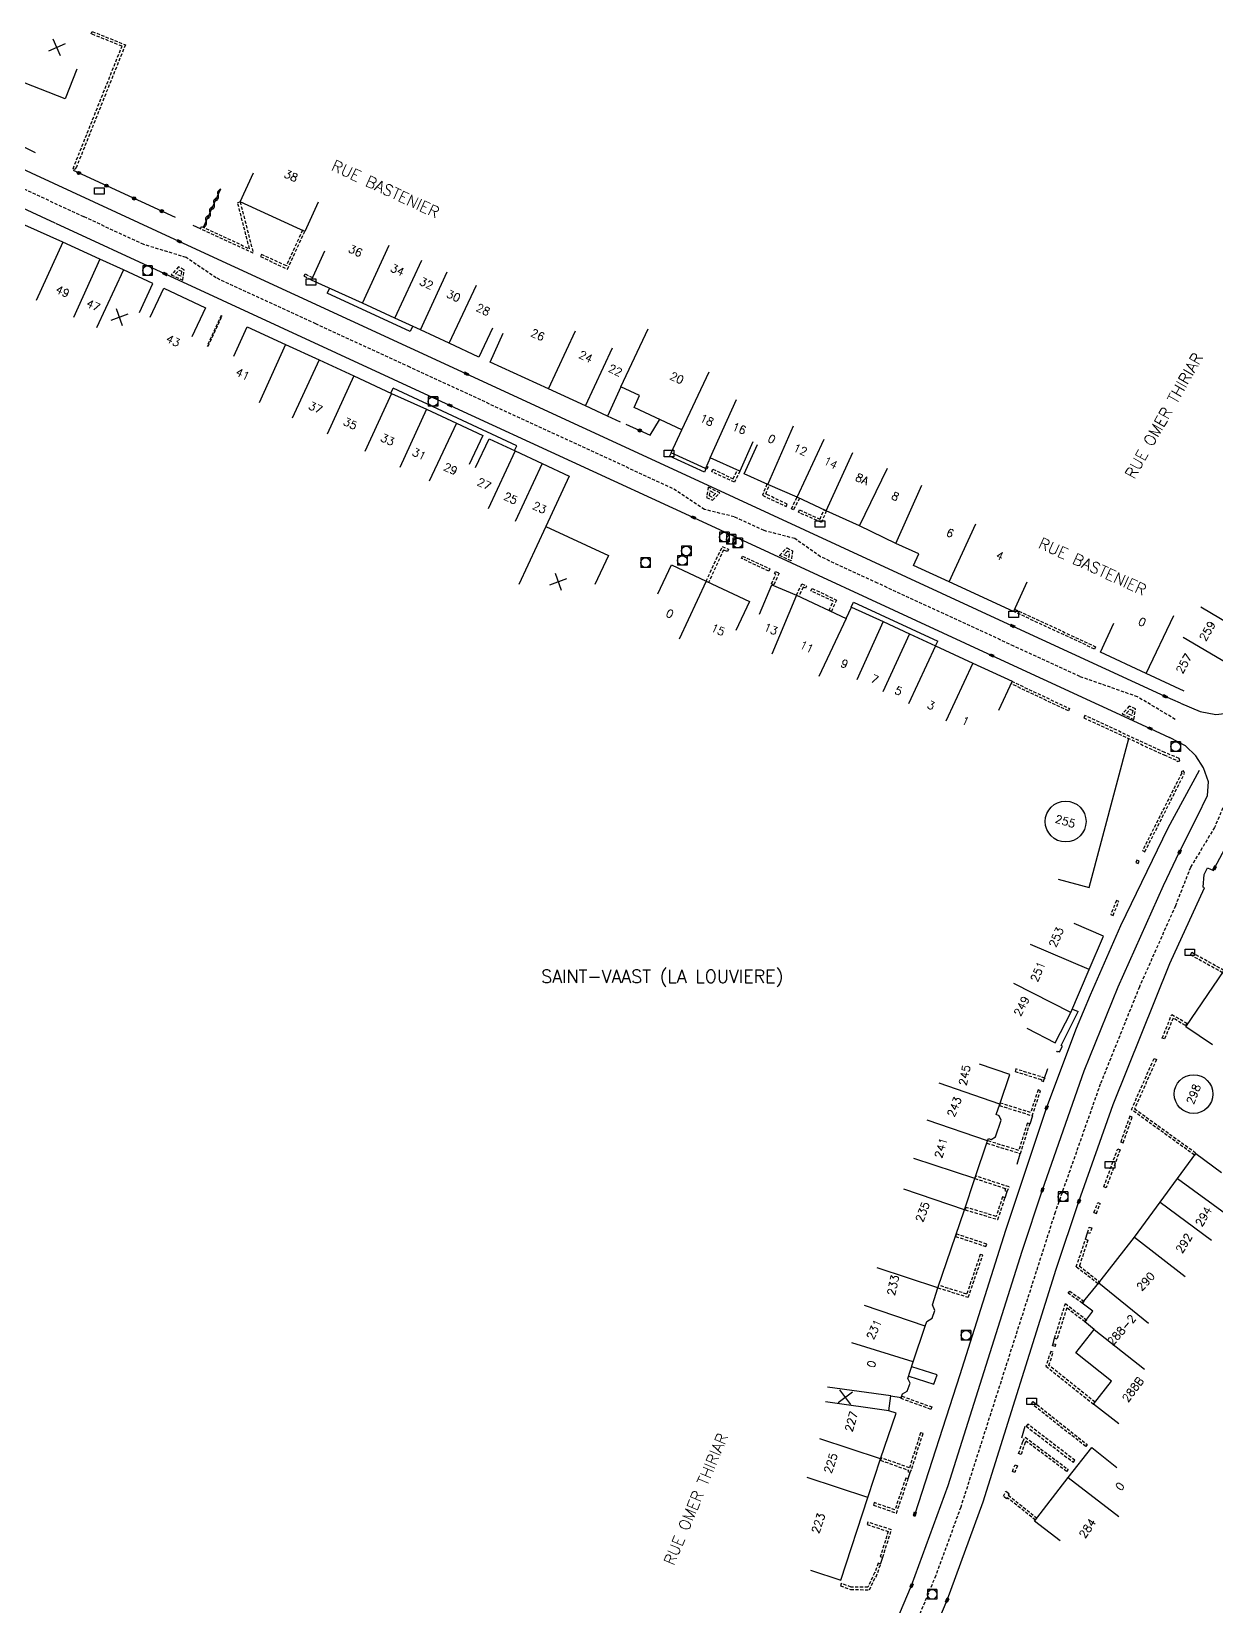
# Model space of a CAD drawing. Header units: millimetres. Extents: x 135999 to 137000, y 128000 to 129000.
# Drawn here: x 136367.3 to 136552.4, y 128165.1 to 128411.2 of the extents above; entities that cross this region are included whole.
import ezdxf
from ezdxf.enums import TextEntityAlignment as Align

# ---------------------------------------------------------------- set-up
doc = ezdxf.new("R2010")
doc.units = ezdxf.units.MM
doc.linetypes.add('DASHED', pattern=[0.75, 0.5, -0.25])
doc.layers.get('0').update_dxf_attribs({"linetype": 'CONTINUOUS'})
for name, color, linetype in [('W0001', 6, 'DASHED'), ('W0008', 7, 'CONTINUOUS'), ('W0100', 7, 'CONTINUOUS'), ('W0105', 7, 'CONTINUOUS'), ('W0112', 1, 'DASHED'), ('W0310', 3, 'CONTINUOUS'), ('W0322', 7, 'CONTINUOUS'), ('W0400', 7, 'CONTINUOUS'), ('W0420', 7, 'CONTINUOUS'), ('W0980', 7, 'CONTINUOUS'), ('W0989', 7, 'CONTINUOUS'), ('W0991', 7, 'CONTINUOUS'), ('W1102', 7, 'CONTINUOUS'), ('W1471', 7, 'CONTINUOUS')]:
    doc.layers.add(name, color=color, linetype=linetype)
doc.styles.get("Standard").update_dxf_attribs({"font": 'romans.shx', "width": 0.85})

# ---------------------------------------------------------------- blocks, each defined once
blk = doc.blocks.new('T400')
for p, q in [((-0.15, 0.3), (0.15, 0.3)), ((-0.15, -0.25), (-0.15, 0.3)), ((-0.15, 0.15), (0.15, 0.15)), ((-0.15, 0), (0.15, 0)), ((0.15, 0.3), (0.15, -0.25)), ((-0.15, -0.15), (0.15, -0.15)), ((-0.15, -0.25), (-0.15, -0.3)), ((-0.15, -0.3), (0.15, -0.3)), ((0.15, -0.3), (0.15, -0.25))]:
    blk.add_line(p, q)
blk = doc.blocks.new('T420')
for p, q in [((0.75, 0.75), (-0.75, 0.75)), ((-0.75, 0.75), (-0.75, -0.75)), ((0.75, 0.75), (0.75, -0.75)), ((0.75, -0.75), (-0.75, -0.75))]:
    blk.add_line(p, q)
blk.add_ellipse((0, 0), major_axis=(-0.53, 0.53), ratio=1, start_param=3.926991, end_param=10.210176)
blk = doc.blocks.new('t991o')
at = {"color": 0, "linetype": 'Continuous'}
for p, q in [((-1, 1), (1, -1)), ((-1, -1), (1, 1))]:
    blk.add_line(p, q, dxfattribs=at)
blk = doc.blocks.new('T1471')
at = {"color": 0, "linetype": 'Continuous', "flags": 128}
blk.add_lwpolyline([(-0.75, -0.5), (-0.75, 0.5), (0.75, 0.5), (0.75, -0.5), (-0.75, -0.5)], dxfattribs=at)
blk = doc.blocks.new('t322o')
at = {"color": 0, "linetype": 'Continuous'}
for radius in [0.25, 0.15]:
    blk.add_circle((0, 0), radius, dxfattribs=at)
blk = doc.blocks.new('t310o')
at = {"color": 0, "linetype": 'Continuous'}
for centre, start, end in [((-0.5, 0.38), 216.8699, 323.1304), ((0.5, -0.37), 36.8699, 143.1303)]:
    blk.add_arc(centre, 0.625, start, end, dxfattribs=at)

msp = doc.modelspace()

# ---------------------------------------------------------------- linework, layer by layer
at = {"layer": 'W0001'}
for points in [[(136545.95, 128303.72), (136540.07, 128307.24), (136531.06, 128310.41), (136520.72, 128315.18), (136499.46, 128325), (136490.54, 128329.13), (136486.53, 128331.97), (136481.71, 128333.21), (136477.05, 128335.37), (136472.4, 128336.52), (136467.44, 128339.81), (136457.9, 128344.2), (136426.4, 128358.73), (136411.72, 128365.5), (136396.12, 128372.71), (136391.43, 128375.89), (136384.82, 128377.92), (136375.46, 128382.25), (136355.37, 128391.53)], [(136588.47, 128353.4), (136585.34, 128347.34), (136580.71, 128337.78), (136576.55, 128330.62), (136569.11, 128317.41), (136564.42, 128307.87), (136560.05, 128303.04), (136554.27, 128291.95), (136552.09, 128286.84), (136548.32, 128280.59), (136545.96, 128274.58), (136540.35, 128261.92), (136534.24, 128246.75), (136527.2, 128226.74), (136519.19, 128201.73), (136512.43, 128180.62), (136508.53, 128169.95), (136501.06, 128151.94)]]:
    msp.add_lwpolyline(points, dxfattribs=at)
at = {"layer": 'W0008'}
for points in [[(136546.76, 128306.26), (136544.36, 128307.3), (136520.54, 128318.31), (136471.55, 128340.95), (136435.2, 128357.72), (136390.36, 128378.41), (136344.16, 128399.75)], [(136371, 128381.25), (136341.5, 128394.9)], [(136371.03, 128381.24), (136388.16, 128373.34), (136432.67, 128352.78), (136470.72, 128335.26), (136517.3, 128313.71), (136542.03, 128302.31), (136545.06, 128300.88)], [(136490.32, 128118.91), (136510.32, 128166.09), (136515.92, 128181.46), (136527.37, 128217.82), (136530.9, 128228.4), (136536.24, 128243.54), (136545.1, 128265.57), (136550.54, 128277.39), (136550.3, 128277.52), (136550.48, 128279.49), (136550.98, 128280.55), (136551.92, 128280.12), (136552.09, 128280.49), (136557.9, 128291.39), (136567.85, 128309.1), (136577.01, 128325.35), (136587.07, 128343.23), (136591.95, 128351.86)], [(136546.76, 128306.26), (136549.82, 128304.97), (136552.26, 128304.48), (136554.54, 128304.72), (136557.64, 128305.5), (136559.24, 128306.46), (136560.01, 128307.42), (136561.23, 128309.62), (136562.13, 128309.14), (136562.73, 128310.16), (136562.99, 128312.05), (136562.73, 128312.21), (136562.94, 128312.55), (136572, 128328.62), (136577.99, 128339.32)], [(136484.72, 128121.04), (136504.77, 128168.4), (136510.48, 128184.03), (136522.05, 128220.62), (136525.2, 128230.22), (136531.72, 128248.8), (136537.03, 128261.91), (136544.13, 128277.79), (136546.62, 128283.03), (136549.39, 128288.48), (136550.97, 128291.82), (136551.14, 128293.96), (136550.35, 128296.16), (136549.15, 128298.01), (136547.57, 128299.6), (136545.06, 128300.88), (136545.06, 128300.88)], [(136549.67, 128295.71), (136544.81, 128286.73), (136537.41, 128271.48), (136532.68, 128260.64), (136530.49, 128255.42), (136525.86, 128243.08), (136519.45, 128223.88), (136512.32, 128201.29), (136505.26, 128179.56)]]:
    msp.add_lwpolyline(points, dxfattribs=at)
at = {"layer": 'W0100'}
for points in [[(136374.37, 128405.33), (136372.54, 128400.67), (136364.87, 128403.69), (136364.32, 128402.34), (136359.76, 128404.16), (136361.61, 128408.8)], [(136412.05, 128384.52), (136409.97, 128379.97), (136399.88, 128384.58), (136401.95, 128389.12)], [(136384.17, 128367.29), (136386.27, 128371.83), (136381.67, 128373.96), (136377.97, 128375.62), (136372.2, 128378.26), (136366.27, 128380.96), (136353.94, 128386.64), (136351.84, 128382.1)], [(136439.29, 128364.84), (136437.16, 128360.32), (136432.55, 128362.5), (136428.05, 128364.56), (136424.05, 128366.41), (136418.98, 128368.75), (136411.02, 128372.37), (136413.09, 128376.92)], [(136385.85, 128366.55), (136387.98, 128371.07), (136394.49, 128368.01), (136392.36, 128363.48)], [(136398.9, 128360.48), (136400.98, 128365.03), (136406.99, 128362.27), (136412.2, 128359.88), (136417.64, 128357.38), (136423.54, 128354.65), (136429, 128352.17), (136433.66, 128349.98), (136437.78, 128348.06), (136435.67, 128343.53)], [(136479.98, 128347.06), (136477.93, 128342.5), (136473.32, 128344.57), (136472.55, 128342.91), (136467.21, 128345.35), (136468.88, 128348.97), (136461.41, 128352.46), (136462.28, 128354.33), (136459.37, 128355.68), (136457.25, 128351.12), (136453.84, 128352.7), (136448.07, 128355.35), (136438.91, 128359.51), (136440.97, 128364.06)], [(136436.64, 128343.05), (136438.76, 128347.58), (136442.85, 128345.67), (136447.04, 128343.72), (136451.29, 128341.74), (136447.63, 128333.87), (136457.4, 128329.31), (136455.29, 128324.78)], [(136522.76, 128325.15), (136520.68, 128320.6), (136510.62, 128325.21), (136505.08, 128327.75), (136505.88, 128329.6), (136502.3, 128331.2), (136496.62, 128333.95), (136491.43, 128336.33), (136486.88, 128338.44), (136482.32, 128340.42), (136478.63, 128342.1), (136480.7, 128346.65)], [(136465.13, 128323.32), (136467.25, 128327.85), (136472.69, 128325.3), (136479.44, 128322.14), (136477.33, 128317.61)], [(136481, 128320.15), (136482.93, 128324.76), (136486.78, 128323.15), (136494.55, 128319.48), (136495.39, 128321.25), (136500.34, 128319), (136504.45, 128317.1), (136508.51, 128315.21), (136514.34, 128312.5), (136520.45, 128309.67), (136518.34, 128305.13)], [(136547.34, 128308.11), (136541.43, 128310.91), (136534.27, 128314.23), (136536.36, 128318.76)], [(136527.67, 128278.77), (136532.5, 128277.48), (136538.7, 128300.71)], [(136522.76, 128255.47), (136527.21, 128253.19), (136529.63, 128257.9), (136532.52, 128264.62), (136534.76, 128269.86), (136530.16, 128271.83)], [(136551.75, 128252.88), (136547.6, 128255.68), (136553.57, 128264.51), (136557.71, 128261.71)], [(136488.95, 128170.81), (136493.7, 128169.25), (136497.94, 128182.15), (136499.93, 128188.19), (136502.37, 128195.33), (136501.2, 128195.71), (136501.52, 128198.03), (136503.13, 128197.78), (136503.33, 128198.36), (136504.06, 128198.74), (136504.53, 128200.01), (136504.19, 128200.76), (136504.99, 128203.37), (136506.88, 128208.92), (136507.13, 128209.64), (136507.97, 128210.15), (136508.39, 128211.38), (136508.01, 128212.26), (136508.87, 128214.92), (136513.03, 128227.11), (136514.62, 128231.99), (136516.63, 128237.86), (136516.78, 128238.24), (136517.17, 128238.1), (136517.86, 128238.48), (136518.74, 128241.1), (136518.44, 128241.78), (136517.98, 128241.99), (136518.54, 128243.58), (136520.1, 128248.24), (136515.36, 128249.83)], [(136537.11, 128193.65), (136533.18, 128196.73), (136535.98, 128200.31), (136530.4, 128204.74), (136533.27, 128208.38), (136531.82, 128209.58), (136533.08, 128211.24), (136531.43, 128212.5), (136534.01, 128215.68), (136539.57, 128222.84), (136543.57, 128228.27), (136546.28, 128232), (136549.14, 128235.88), (136553.17, 128232.91)], [(136527.95, 128175.39), (136523.98, 128178.43), (136529.21, 128185.25), (136532.9, 128189.95), (136536.83, 128186.86)]]:
    msp.add_lwpolyline(points, dxfattribs=at)
at = {"layer": 'W0105'}
for p, q in [((136413.83, 128371.09), (136413.47, 128370.3)), ((136426.45, 128364.3), (136413.47, 128370.3)), ((136426.83, 128365.13), (136426.45, 128364.3)), ((136423.44, 128354.7), (136423.8, 128355.49)), ((136443.11, 128346.47), (136423.8, 128355.49)), ((136442.76, 128345.71), (136443.11, 128346.47)), ((136467.2, 128345.36), (136466.96, 128344.85)), ((136472.39, 128342.37), (136466.96, 128344.85)), ((136472.62, 128342.87), (136472.39, 128342.37)), ((136495.35, 128321.27), (136495.7, 128322.04)), ((136495.7, 128322.04), (136508.86, 128315.94)), ((136508.52, 128315.21), (136508.86, 128315.94)), ((136529.88, 128258.47), (136530.8, 128258.07)), ((136523.67, 128241.77), (136523.22, 128240.49)), ((136521.23, 128234.25), (136521.74, 128235.86)), ((136519.36, 128228.99), (136519.7, 128229.95)), ((136531.94, 128222.52), (136532.24, 128223.5)), ((136526.88, 128206.18), (136527.09, 128207.04)), ((136521.97, 128191.48), (136522.49, 128193.29)), ((136504.23, 128185.1), (136504.54, 128186.05)), ((136499.92, 128171.74), (136500.26, 128172.81))]:
    msp.add_line(p, q, dxfattribs=at)
for points in [[(136527.45, 128251.72), (136527.56, 128251.88), (136527.89, 128251.76), (136528.33, 128252.69), (136528.11, 128252.75), (136530.8, 128258.07)], [(136504.33, 128201.13), (136508.25, 128199.84), (136508.74, 128201.3), (136504.81, 128202.54)]]:
    msp.add_lwpolyline(points, dxfattribs=at)
at = {"layer": 'W0112'}
for p, q in [((136381.43, 128408.9), (136376.63, 128410.82)), ((136399.88, 128384.58), (136401.94, 128376.54)), ((136401.94, 128376.54), (136393.68, 128380.37)), ((136407.3, 128374.07), (136409.97, 128379.97)), ((136390.26, 128374.43), (136389.12, 128373.19)), ((136403.07, 128376.02), (136407.3, 128374.07)), ((136390.61, 128372.95), (136389.79, 128373.32)), ((136409.88, 128372.96), (136410.06, 128373.32)), ((136411.03, 128372.37), (136409.88, 128372.96)), ((136410.06, 128373.32), (136411.19, 128372.74)), ((136396.92, 128366.82), (136394.74, 128362.13)), ((136396.92, 128366.82), (136397.06, 128366.71)), ((136472.54, 128342.91), (136472.54, 128342.91)), ((136472.77, 128342.81), (136472.54, 128342.91)), ((136477.08, 128340.79), (136473.54, 128342.43)), ((136476.89, 128341.32), (136477.56, 128342.66)), ((136477.93, 128342.5), (136477.08, 128340.79)), ((136474.83, 128339.12), (136472.99, 128340.01)), ((136473.18, 128338.64), (136473.3, 128339.41)), ((136482.17, 128340.49), (136481.47, 128338.73)), ((136481.98, 128338.93), (136482.54, 128340.32)), ((136481.47, 128338.73), (136485.17, 128336.99)), ((136486, 128336.62), (136486.88, 128338.44)), ((136487.24, 128338.27), (136486.54, 128336.82)), ((136486.32, 128336.48), (136486, 128336.62)), ((136490.68, 128334.48), (136487.08, 128336.09)), ((136491.43, 128336.29), (136490.68, 128334.48)), ((136472.68, 128325.3), (136475.19, 128330.71)), ((136475.19, 128330.71), (136476.16, 128330.3)), ((136484.82, 128329.46), (136485.62, 128329.09)), ((136486.15, 128330.05), (136485.95, 128328.5)), ((136478.36, 128329.24), (136482.64, 128327.25)), ((136482.64, 128327.25), (136482.47, 128326.88)), ((136484.08, 128326.58), (136483.23, 128324.72)), ((136483.52, 128326.85), (136484.08, 128326.58)), ((136486.77, 128323.15), (136487.64, 128324.89)), ((136487.64, 128324.89), (136488.35, 128324.56)), ((136487.83, 128324.36), (136487.14, 128322.98)), ((136489.22, 128324.16), (136493.05, 128322.37)), ((136493.05, 128322.37), (136492.25, 128320.6)), ((136533.33, 128314.71), (136520.68, 128320.6)), ((136520.39, 128309.69), (136529.45, 128305.4)), ((136529.28, 128305.04), (136520.28, 128309.3)), ((136529.45, 128305.4), (136529.28, 128305.04)), ((136538.77, 128305.78), (136537.68, 128304.59)), ((136544.32, 128298.55), (136531.82, 128304.33)), ((136539.17, 128304.31), (136538.34, 128304.71)), ((136546.55, 128297.6), (136544.32, 128298.56)), ((136546.64, 128297.27), (136546.55, 128297.6)), ((136541.2, 128283.04), (136547.4, 128295.3)), ((136547.4, 128295.3), (136547.26, 128295.68)), ((136540.3, 128281.57), (136539.93, 128281.71)), ((136540.17, 128281.22), (136540.3, 128281.57)), ((136536.24, 128273.09), (136537.13, 128275.26)), ((136537.13, 128275.26), (136536.76, 128275.41)), ((136548.5, 128267.3), (136548.31, 128266.96)), ((136553.56, 128264.5), (136548.5, 128267.3)), ((136543.92, 128253.94), (136545.41, 128257.63)), ((136545.41, 128257.63), (136547.74, 128256.24)), ((136539.11, 128242.75), (136542.63, 128250.72)), ((136525.61, 128247.68), (136521.04, 128249.1)), ((136523.62, 128241.79), (136524.89, 128245.71)), ((136518.48, 128243.4), (136523.62, 128241.79)), ((136538.86, 128241.71), (136537.42, 128237.7)), ((136548.95, 128235.64), (136539.11, 128242.75)), ((136521.77, 128235.88), (136523.22, 128240.51)), ((136516.52, 128237.5), (136521.77, 128235.88)), ((136521.5, 128236.38), (136516.64, 128237.88)), ((136534.77, 128230.67), (136536.96, 128236.62)), ((136536.96, 128236.62), (136537.33, 128236.48)), ((136537.42, 128237.7), (136537.8, 128237.56)), ((136519.98, 128230.68), (136514.75, 128232.39)), ((136518.24, 128225.58), (136519.36, 128228.99)), ((136519.7, 128229.95), (136519.98, 128230.68)), ((136513.14, 128227.09), (136518.24, 128225.58)), ((136533.25, 128226.68), (136533.84, 128228.23)), ((136533.25, 128226.68), (136533.63, 128226.54)), ((136533.63, 128226.54), (136534.21, 128228.09)), ((136533.84, 128228.23), (136534.21, 128228.09)), ((136532.25, 128223.51), (136532.52, 128224.39)), ((136532.52, 128224.39), (136532.91, 128224.27)), ((136511.76, 128223.32), (136511.63, 128222.94)), ((136516.51, 128221.74), (136511.76, 128223.32)), ((136530.49, 128218.18), (136531.93, 128222.51)), ((136513.62, 128213.43), (136515.88, 128220)), ((136533.89, 128215.54), (136530.49, 128218.18)), ((136508.87, 128214.92), (136513.62, 128213.43)), ((136529.23, 128214.07), (136529.46, 128214.4)), ((136531.44, 128212.49), (136529.23, 128214.07)), ((136529, 128211.78), (136527.48, 128206.9)), ((136531.83, 128209.58), (136529, 128211.78)), ((136526.51, 128204.97), (136525.75, 128202.65)), ((136526.78, 128205.82), (136526.87, 128206.18)), ((136526.87, 128206.18), (136527.26, 128206.08)), ((136525.75, 128202.65), (136533.18, 128196.73)), ((136533.42, 128197.04), (136526.21, 128202.79)), ((136503.12, 128197.62), (136503.26, 128197.99)), ((136507.79, 128195.92), (136503.12, 128197.62)), ((136523.5, 128196.82), (136523.75, 128197.13)), ((136531.96, 128190.1), (136523.5, 128196.82)), ((136506.17, 128192.27), (136504.42, 128186.79)), ((136504.8, 128186.66), (136506.55, 128192.15)), ((136506.55, 128192.15), (136506.17, 128192.27)), ((136522.52, 128191.56), (136529.22, 128186.53)), ((136522.66, 128193.28), (136530.03, 128187.65)), ((136504.42, 128186.79), (136500.04, 128188.34)), ((136504.54, 128186.05), (136504.8, 128186.65)), ((136520.5, 128186.23), (136520.92, 128187.25)), ((136520.92, 128187.25), (136521.29, 128187.1)), ((136530.03, 128187.65), (136530.27, 128187.96)), ((136502.39, 128179.7), (136504.24, 128185.05)), ((136519.98, 128182.77), (136519.87, 128182.49)), ((136519.87, 128182.49), (136524.35, 128178.91)), ((136498.8, 128180.97), (136502.39, 128179.7)), ((136501.62, 128177.11), (136497.95, 128178.29)), ((136500.26, 128172.81), (136501.62, 128177.11)), ((136499.24, 128169.74), (136499.92, 128171.75))]:
    msp.add_line(p, q, dxfattribs=at)
for points in [[(136376.63, 128410.82), (136376.78, 128411.2), (136381.95, 128409.12), (136374.3, 128389.99)], [(136374.11, 128389.63), (136373.78, 128389.76), (136381.43, 128408.9)], [(136374.3, 128389.99), (136374.25, 128390.01), (136374.11, 128389.63)], [(136401.34, 128377.26), (136399.49, 128384.48), (136399.88, 128384.58)], [(136393.68, 128380.37), (136393.85, 128380.73), (136401.34, 128377.26)], [(136409.97, 128379.97), (136409.61, 128380.14), (136407.1, 128374.6)], [(136407.1, 128374.6), (136403.23, 128376.38), (136403.07, 128376.02)], [(136389.12, 128373.19), (136390.95, 128372.35), (136391.13, 128373.97), (136390.26, 128374.43)], [(136389.79, 128373.32), (136390.35, 128373.93), (136390.7, 128373.75), (136390.61, 128372.95)], [(136394.74, 128362.13), (136394.88, 128362.02), (136397.06, 128366.71)], [(136472.71, 128343.27), (136472.92, 128343.18), (136472.77, 128342.81)], [(136473.54, 128342.43), (136473.71, 128342.8), (136476.89, 128341.32)], [(136472.99, 128340.01), (136472.74, 128338.41), (136473.65, 128337.98), (136474.83, 128339.12)], [(136473.3, 128339.41), (136474.14, 128339.01), (136473.57, 128338.46), (136473.18, 128338.64)], [(136485.17, 128336.99), (136485.35, 128337.36), (136481.98, 128338.93)], [(136486.54, 128336.82), (136486.48, 128336.84), (136486.32, 128336.48)], [(136487.08, 128336.09), (136487.25, 128336.45), (136490.47, 128335.01)], [(136490.47, 128335.01), (136491.06, 128336.44), (136491.43, 128336.29)], [(136475.39, 128330.19), (136473.05, 128325.13), (136472.68, 128325.3)], [(136476.16, 128330.3), (136476.01, 128329.93), (136475.39, 128330.19)], [(136485.95, 128328.5), (136484.15, 128329.34), (136485.28, 128330.51), (136486.15, 128330.05)], [(136485.62, 128329.09), (136485.71, 128329.83), (136485.36, 128330.02), (136484.82, 128329.46)], [(136482.47, 128326.88), (136478.19, 128328.88), (136478.36, 128329.24)], [(136483.23, 128324.72), (136482.87, 128324.89), (136483.55, 128326.39)], [(136483.55, 128326.39), (136483.35, 128326.49), (136483.52, 128326.85)], [(136488.35, 128324.56), (136488.18, 128324.2), (136487.83, 128324.36)], [(136492.52, 128322.18), (136489.05, 128323.8), (136489.22, 128324.16)], [(136492.25, 128320.6), (136491.88, 128320.77), (136492.52, 128322.18)], [(136520.84, 128320.96), (136533.5, 128315.07), (136533.33, 128314.71)], [(136537.68, 128304.59), (136539.49, 128303.71), (136539.74, 128305.36), (136538.77, 128305.78)], [(136538.34, 128304.71), (136538.87, 128305.3), (136539.3, 128305.12), (136539.17, 128304.31)], [(136531.82, 128304.33), (136531.65, 128303.96), (136544.2, 128298.17)], [(136544.2, 128298.17), (136546.21, 128297.3)], [(136546.96, 128295.33), (136540.84, 128283.22), (136541.2, 128283.04)], [(136546.21, 128297.3), (136546.25, 128297.16), (136546.64, 128297.27)], [(136547.26, 128295.68), (136546.88, 128295.54), (136546.96, 128295.33)], [(136539.93, 128281.71), (136539.8, 128281.37), (136540.17, 128281.22)], [(136536.76, 128275.41), (136535.87, 128273.25), (136536.24, 128273.09)], [(136548.31, 128266.96), (136553.37, 128264.15), (136553.56, 128264.5)], [(136545.6, 128257.04), (136544.29, 128253.79), (136543.92, 128253.94)], [(136547.74, 128256.24), (136547.53, 128255.89), (136545.6, 128257.04)], [(136542.63, 128250.72), (136543, 128250.56), (136539.6, 128242.88)], [(136521.04, 128249.1), (136520.92, 128248.72), (136525.03, 128247.44)], [(136524.89, 128245.71), (136524.51, 128245.83), (136523.36, 128242.29)], [(136525.03, 128247.44), (136524.98, 128247.31), (136525.35, 128247.16)], [(136525.35, 128247.16), (136525.48, 128247.5), (136525.61, 128247.68)], [(136523.36, 128242.29), (136518.6, 128243.78), (136518.48, 128243.4)], [(136537.8, 128237.56), (136539.23, 128241.57), (136538.86, 128241.71)], [(136539.6, 128242.88), (136549.18, 128235.97), (136548.95, 128235.64)], [(136523.22, 128240.51), (136522.84, 128240.63), (136521.5, 128236.38)], [(136537.33, 128236.48), (136535.15, 128230.53), (136534.77, 128230.67)], [(136514.75, 128232.39), (136514.63, 128232.01), (136519.45, 128230.43)], [(136519.36, 128228.99), (136518.98, 128229.12), (136517.98, 128226.07)], [(136519.45, 128230.43), (136519.33, 128230.1), (136519.7, 128229.95)], [(136517.98, 128226.07), (136513.26, 128227.48), (136513.14, 128227.09)], [(136532.91, 128224.27), (136532.63, 128223.39), (136532.25, 128223.51)], [(136511.63, 128222.94), (136516.38, 128221.36), (136516.51, 128221.74)], [(136531.93, 128222.51), (136532.31, 128222.38), (136530.96, 128218.33)], [(136515.88, 128220), (136515.5, 128220.13), (136513.37, 128213.93)], [(136530.96, 128218.33), (136534.13, 128215.85), (136533.89, 128215.54)], [(136513.37, 128213.93), (136508.99, 128215.3), (136508.87, 128214.92)], [(136529.46, 128214.4), (136531.67, 128212.82), (136531.44, 128212.49)], [(136527.48, 128206.9), (136527.1, 128207.02), (136528.79, 128212.46)], [(136528.79, 128212.46), (136532.08, 128209.89), (136531.83, 128209.58)], [(136526.21, 128202.79), (136526.89, 128204.85), (136526.51, 128204.97)], [(136527.26, 128206.08), (136527.17, 128205.73), (136526.78, 128205.82)], [(136503.26, 128197.99), (136507.92, 128196.29), (136507.79, 128195.92)], [(136523.75, 128197.13), (136532.21, 128190.42), (136531.96, 128190.1)], [(136521.48, 128189.03), (136522.16, 128190.92), (136522.52, 128191.56)], [(136530.27, 128187.96), (136522.9, 128193.6), (136522.66, 128193.28)], [(136522.52, 128190.75), (136521.86, 128188.89), (136521.48, 128189.03)], [(136529.22, 128186.53), (136528.98, 128186.21), (136522.64, 128190.96), (136522.52, 128190.75)], [(136500.04, 128188.34), (136499.9, 128187.96), (136504.26, 128186.42)], [(136521.29, 128187.1), (136520.87, 128186.08), (136520.5, 128186.23)], [(136504.24, 128185.05), (136503.86, 128185.18), (136502.15, 128180.21)], [(136504.26, 128186.42), (136504.17, 128186.21), (136504.54, 128186.05)], [(136524.11, 128178.59), (136519.7, 128182.11), (136519.61, 128181.96), (136519.1, 128182.34), (136519.49, 128183.13), (136519.98, 128182.77)], [(136502.15, 128180.21), (136498.93, 128181.35), (136498.8, 128180.97)], [(136497.95, 128178.29), (136497.83, 128177.91), (136501.12, 128176.85)], [(136501.12, 128176.85), (136499.88, 128172.93), (136500.26, 128172.81)], [(136499.92, 128171.75), (136499.55, 128171.88), (136499.03, 128170.36), (136498.98, 128170.39), (136497.94, 128168.15), (136495.31, 128168.16)], [(136493.64, 128168.35), (136495.24, 128167.76), (136498.19, 128167.74), (136499.15, 128169.8), (136499.24, 128169.74)], [(136495.31, 128168.16), (136493.78, 128168.72), (136493.64, 128168.35)]]:
    msp.add_lwpolyline(points, dxfattribs=at)
at = {"layer": 'W0310'}
msp.add_line((136394.14, 128380.64), (136396.82, 128386.5), dxfattribs=at)
at = {"layer": 'W0322'}
for p, q in [((136367.9, 128392.25), (136340.85, 128405.62)), ((136389.8, 128382.13), (136373.83, 128389.5)), ((136393.68, 128380.37), (136392.53, 128380.91)), ((136459.3, 128350.18), (136457.25, 128351.11)), ((136525.48, 128247.5), (136526.02, 128249.2))]:
    msp.add_line(p, q, dxfattribs=at)
msp.add_lwpolyline([(136460.14, 128349.84), (136463.93, 128348.12), (136465.38, 128350.52)], dxfattribs=at)
at = {"layer": 'W1102'}
for p, q in [((136372.2, 128378.26), (136368.04, 128369.17)), ((136418.98, 128368.75), (136423.17, 128377.83)), ((136377.97, 128375.62), (136373.86, 128366.5)), ((136381.67, 128373.96), (136377.47, 128364.88)), ((136424.05, 128366.41), (136428.24, 128375.49)), ((136428.05, 128364.56), (136432.23, 128373.65)), ((136432.55, 128362.5), (136436.81, 128371.54)), ((136448.07, 128355.35), (136452.26, 128364.44)), ((136459.37, 128355.68), (136463.6, 128364.75)), ((136406.99, 128362.27), (136402.83, 128353.18)), ((136453.84, 128352.7), (136458.04, 128361.77)), ((136412.2, 128359.88), (136408.01, 128350.79)), ((136417.64, 128357.38), (136413.46, 128348.29)), ((136468.88, 128348.97), (136473.12, 128358.03)), ((136423.54, 128354.65), (136419.35, 128345.58)), ((136429, 128352.17), (136424.85, 128343.07)), ((136473.32, 128344.57), (136477.42, 128353.69)), ((136433.66, 128349.98), (136429.41, 128340.93)), ((136482.32, 128340.42), (136486.3, 128349.59)), ((136486.88, 128338.44), (136491.09, 128347.51)), ((136442.85, 128345.67), (136438.62, 128336.61)), ((136491.43, 128336.33), (136495.61, 128345.42)), ((136447.04, 128343.72), (136442.83, 128334.65)), ((136496.62, 128333.95), (136500.98, 128342.95)), ((136502.3, 128331.2), (136506.36, 128340.33)), ((136510.62, 128325.21), (136514.78, 128334.3)), ((136447.63, 128333.87), (136443.4, 128324.8)), ((136472.69, 128325.3), (136468.44, 128316.25)), ((136486.78, 128323.15), (136482.92, 128313.93)), ((136541.43, 128310.91), (136545.71, 128319.95)), ((136558.53, 128316.15), (136549.92, 128321.23)), ((136494.55, 128319.48), (136490.29, 128310.44)), ((136500.34, 128319), (136496.2, 128309.89)), ((136504.45, 128317.1), (136500.26, 128308.02)), ((136508.51, 128315.21), (136504.29, 128306.14)), ((136555.77, 128311.47), (136547.16, 128316.54)), ((136514.34, 128312.5), (136510.13, 128303.43)), ((136532.52, 128264.62), (136523.33, 128268.56)), ((136529.63, 128257.9), (136520.74, 128262.47)), ((136518.54, 128243.58), (136509.09, 128246.87)), ((136516.63, 128237.86), (136507.17, 128241.11)), ((136514.62, 128231.99), (136505.11, 128235.09)), ((136546.28, 128232), (136554.37, 128226.11)), ((136513.03, 128227.11), (136503.57, 128230.34)), ((136543.57, 128228.27), (136551.62, 128222.34)), ((136539.57, 128222.84), (136547.47, 128216.7)), ((136508.87, 128214.92), (136499.37, 128218.02)), ((136534.01, 128215.68), (136541.78, 128209.38)), ((136506.88, 128208.92), (136497.4, 128212.13)), ((136504.99, 128203.37), (136495.44, 128206.32)), ((136533.27, 128208.38), (136541.12, 128202.18)), ((136501.52, 128198.03), (136491.62, 128199.41)), ((136501.2, 128195.71), (136491.3, 128197.08)), ((136499.93, 128188.19), (136490.44, 128191.32)), ((136497.94, 128182.15), (136488.44, 128185.27)), ((136529.21, 128185.25), (136537.15, 128179.17))]:
    msp.add_line(p, q, dxfattribs=at)
for centre, radius in [((136528.82, 128287.76), 3.19), ((136548.81, 128245.18), 3.03)]:
    msp.add_circle(centre, radius, dxfattribs=at)

# ---------------------------------------------------------------- block references
at = {"layer": 'W0310', "rotation": 65.43036056136368}
for p in [(136396.43, 128385.64), (136395.18, 128382.91), (136395.81, 128384.28), (136394.56, 128381.55)]:
    msp.add_blockref('t310o', p, dxfattribs=at)
at = {"layer": 'W0322'}
for p, rotation in [((136374.7, 128389.09), 155.2319405069387), ((136379.01, 128387.1), 155.2319405069387), ((136383.33, 128385.11), 155.2319405069387), ((136387.64, 128383.12), 155.2319405069387), ((136462.3, 128348.86), 335.5707732067107)]:
    msp.add_blockref('t322o', p, dxfattribs=dict(at, rotation=rotation))
at = {"layer": 'W0400'}
for p, rotation in [((136390.36, 128378.41), 245.2245426455796), ((136388.16, 128373.34), 65.22871675278135), ((136435.2, 128357.72), 245.2412577648683), ((136432.67, 128352.78), 65.2134365416938), ((136470.72, 128335.26), 65.2744457773694), ((136520.54, 128318.31), 245.2068771676076), ((136517.3, 128313.71), 65.16867652024781), ((136544.36, 128307.3), 245.9517170654235), ((136542.03, 128302.31), 65.26214696523867), ((136546.62, 128283.03), 334.5934929094227), ((136552.09, 128280.49), 155.2389843182691), ((136525.86, 128243.08), 339.3986441815072), ((136525.2, 128230.22), 341.8733449587694), ((136530.9, 128228.4), 161.5102943918023), ((136505.26, 128179.56), 342.0036155241483), ((136504.77, 128168.4), 337.0538936544674), ((136510.32, 128166.09), 157.0329792223434)]:
    msp.add_blockref('T400', p, dxfattribs=dict(at, rotation=rotation))
at = {"layer": 'W0420'}
for p in [(136385.41, 128373.83), (136430.02, 128353.39), (136475.51, 128332.2), (136476.58, 128331.84), (136477.61, 128331.28), (136468.96, 128328.55), (136469.56, 128330.03), (136463.2, 128328.2), (136546.01, 128299.46), (136528.41, 128229.13), (136513.27, 128207.49), (136507.98, 128167.03)]:
    msp.add_blockref('T420', p, dxfattribs=at)
at = {"layer": 'W0991'}
for p, rotation in [((136371.26, 128408.7), 158.5534787087717), ((136381.03, 128366.54), 155.1387123664137), ((136449.56, 128325.24), 334.9969037461817), ((136494.43, 128197.83), 82.10213806412689)]:
    msp.add_blockref('t991o', p, dxfattribs=dict(at, rotation=rotation))
at = {"layer": 'W1471'}
for p in [(136377.9, 128386.29), (136410.95, 128372.07), (136466.88, 128345.26), (136490.46, 128334.25), (136520.7, 128320.15), (136548.22, 128267.32), (136535.76, 128234.12), (136523.52, 128197.18)]:
    msp.add_blockref('T1471', p, dxfattribs=at)

# ---------------------------------------------------------------- texts
at = {"layer": 'W0980'}
msp.add_text('SAINT-VAAST (LA LOUVIERE)', height=2, dxfattribs=at).set_placement((136465.81, 128263.44), align=Align.MIDDLE)
at = {"layer": 'W0989'}
for s, rotation, p in [('RUE BASTENIER', 335.2312, (136422.6, 128386.6)), ('RUE OMER THIRIAR', 60.6105, (136544.17, 128351.16)), ('RUE BASTENIER', 335.2312, (136533.04, 128327.61)), ('RUE OMER THIRIAR', 67.2296, (136471.05, 128181.9))]:
    msp.add_text(s, height=1.75, rotation=rotation, dxfattribs=at).set_placement(p, align=Align.MIDDLE)
at = {"layer": 'W0991'}
for s, height, rotation, p in [('38', 1.25, 335.4718, (136407.83, 128388.64)), ('36', 1.25, 335.5355, (136417.9, 128376.93)), ('34', 1.249, 335.24, (136424.45, 128373.93)), ('49', 1.25, 335.39, (136372.17, 128370.58)), ('32', 1.249, 335.2398, (136428.98, 128371.84)), ('47', 1.25, 335.7919, (136376.95, 128368.41)), ('30', 1.25, 335.3035, (136433.22, 128369.89)), ('28', 1.25, 334.7424, (136437.84, 128367.74)), ('26', 1.249, 335.6383, (136446.38, 128363.81)), ('43', 1.249, 334.7663, (136389.42, 128362.89)), ('24', 1.25, 335.2387, (136453.89, 128360.38)), ('22', 1.249, 335.1211, (136458.49, 128358.26)), ('41', 1.249, 335.4011, (136400.29, 128357.66)), ('20', 1.249, 334.939, (136468.11, 128357.06)), ('37', 1.249, 335.3466, (136411.66, 128352.42)), ('35', 1.25, 335.2068, (136417.09, 128349.93)), ('18', 1.25, 335.3836, (136472.79, 128350.49)), ('16', 1.25, 339.1605, (136477.84, 128349.17)), ('33', 1.25, 335.5063, (136422.92, 128347.42)), ('0', 1.25, 152.9376, (136482.92, 128347.53)), ('12', 1.25, 336.5445, (136487.39, 128345.85)), ('31', 1.25, 334.8724, (136427.85, 128345.17)), ('14', 1.25, 332.666, (136492.11, 128343.79)), ('29', 1.25, 335.0163, (136432.76, 128342.86)), ('8A', 1.25, 335.3414, (136497.03, 128341.26)), ('27', 1.25, 334.9544, (136438.01, 128340.51)), ('8', 1.25, 334.1527, (136502.23, 128338.57)), ('25', 1.25, 335.0958, (136442.15, 128338.27)), ('23', 1.25, 335.0152, (136446.66, 128336.81)), ('6', 1.25, 335.2767, (136510.78, 128332.84)), ('4', 1.25, 335.4142, (136518.56, 128329.27)), ('0', 1.25, 154.86, (136467, 128320.24)), ('0', 1.25, 335.1647, (136540.79, 128318.92)), ('15', 1.25, 335.3139, (136474.53, 128317.72)), ('13', 1.25, 337.288, (136482.78, 128317.83)), ('259', 1.249, 59.4756, (136550.97, 128317.53)), ('11', 1.25, 334.0756, (136488.38, 128315.06)), ('9', 1.25, 335.5356, (136494.28, 128312.4)), ('257', 1.25, 60.1732, (136547.3, 128312.44)), ('7', 1.25, 335.1968, (136499, 128309.99)), ('5', 1.25, 335.0559, (136502.73, 128308.18)), ('3', 1.25, 335.1078, (136507.81, 128305.92)), ('1', 1.25, 335.0877, (136513.18, 128303.46)), ('255', 1.249, 343.7346, (136528.78, 128287.79)), ('253', 1.25, 66.8752, (136527.36, 128269.69)), ('251', 1.25, 66.7478, (136524.48, 128264.31)), ('249', 1.25, 62.7931, (136521.95, 128258.92)), ('245', 1.25, 78.5539, (136513.04, 128248.13)), ('298', 1.25, 68.2065, (136548.81, 128245.18)), ('243', 1.25, 68.1057, (136511.44, 128243.19)), ('241', 1.25, 73.6776, (136509.36, 128236.78)), ('235', 1.249, 69.3753, (136506.47, 128226.77)), ('294', 1.249, 59.1485, (136550.37, 128226.05)), ('292', 1.25, 58.0077, (136547.31, 128221.88)), ('233', 1.249, 77.3641, (136501.87, 128215.32)), ('290', 1.25, 46.8857, (136541.33, 128215.9)), ('231', 1.25, 65.2918, (136498.9, 128208.4)), ('288-2', 1.249, 48.8094, (136537.56, 128208.33)), ('0', 1.25, 73.1682, (136498.49, 128203)), ('288B', 1.249, 53.1297, (136539.33, 128199.02)), ('227', 1.25, 74.2934, (136495.34, 128194.04)), ('225', 1.25, 71.7559, (136492.13, 128187.51)), ('0', 1.25, 51.8487, (136537.3, 128183.88)), ('223', 1.25, 71.4994, (136490.19, 128178.13)), ('284', 1.25, 55.8066, (136532.23, 128177.33))]:
    msp.add_text(s, height=height, rotation=rotation, dxfattribs=at).set_placement(p, align=Align.MIDDLE)

doc.saveas('drawing.dxf')
